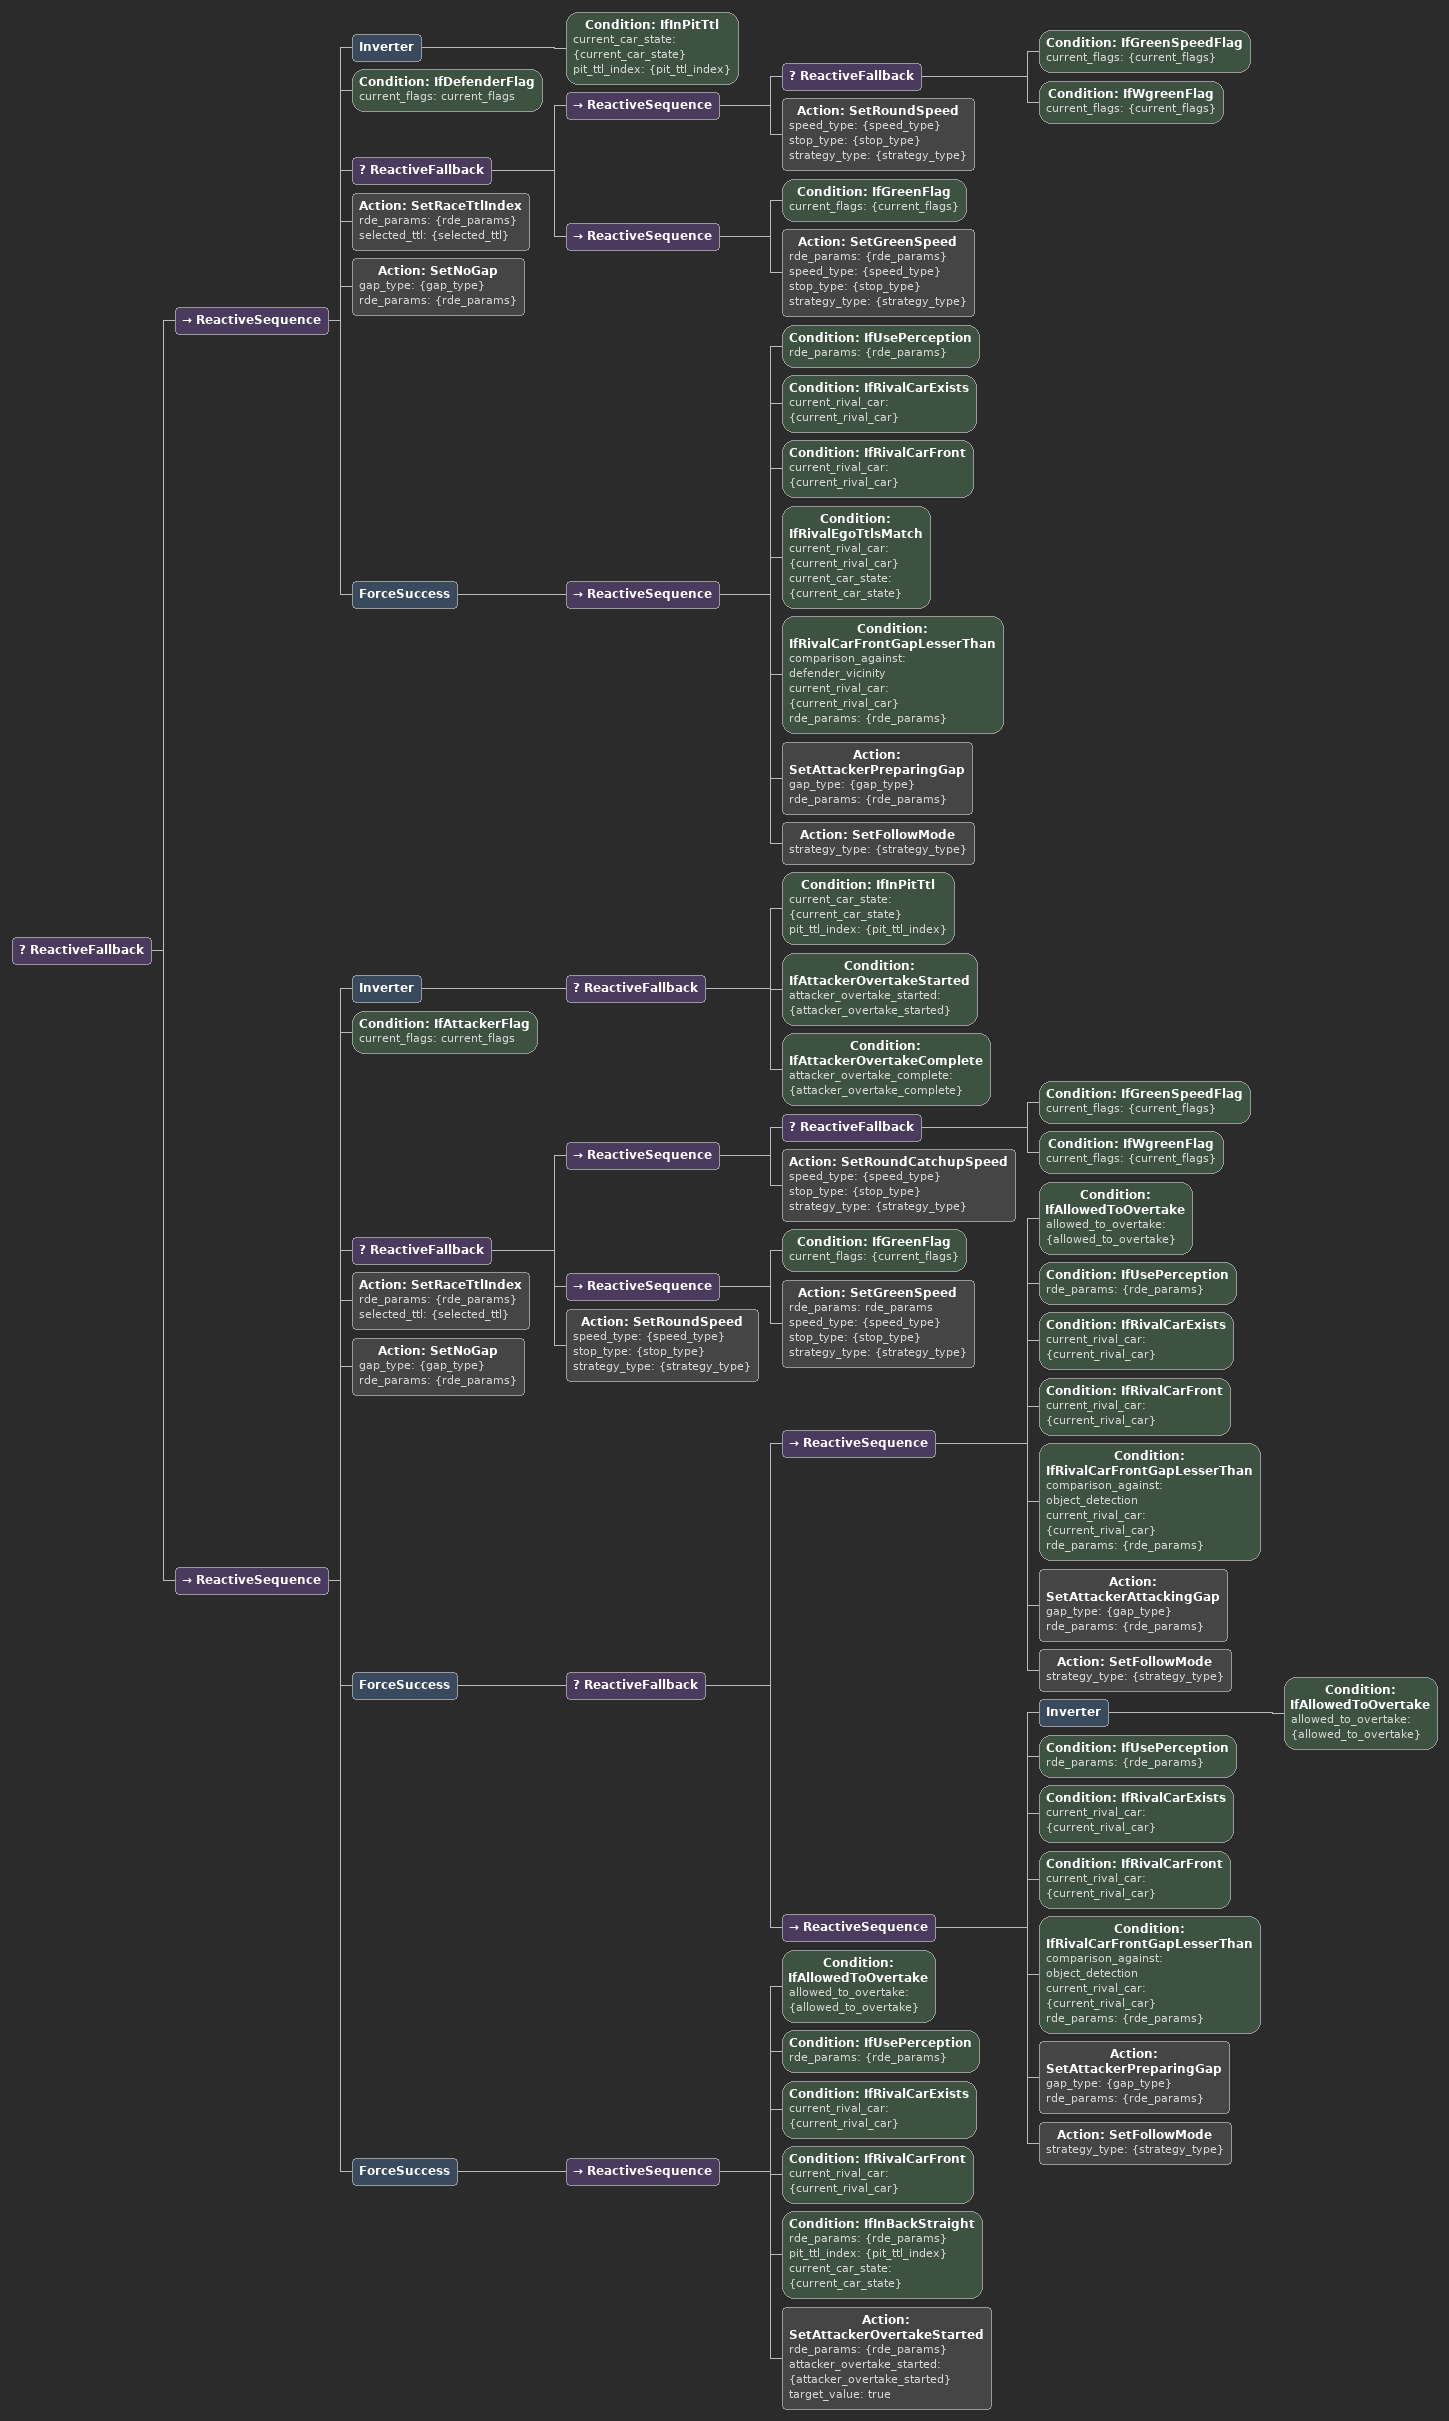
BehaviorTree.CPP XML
<ReactiveFallback>
	<ReactiveSequence> <!-- Defender Flag, all of it, cuz no rear perception-->
		<Inverter>
			<Condition ID="IfInPitTtl" current_car_state="{current_car_state}" pit_ttl_index="{pit_ttl_index}"/>
		</Inverter>
		<Condition ID="IfDefenderFlag" current_flags="current_flags"/>
		<ReactiveFallback>
			<ReactiveSequence>
				<ReactiveFallback>
					<Condition ID="IfGreenSpeedFlag" current_flags="{current_flags}"/>
					<Condition ID="IfWgreenFlag" current_flags="{current_flags}"/>
				</ReactiveFallback>
				<Action ID="SetRoundSpeed" speed_type="{speed_type}" stop_type="{stop_type}" strategy_type="{strategy_type}"/>
			</ReactiveSequence>
			<ReactiveSequence>
				<Condition ID="IfGreenFlag" current_flags="{current_flags}"/>
				<Action ID="SetGreenSpeed" rde_params="{rde_params}" speed_type="{speed_type}" stop_type="{stop_type}" strategy_type="{strategy_type}"/>
			</ReactiveSequence>
		</ReactiveFallback>
		<Action ID="SetRaceTtlIndex" rde_params="{rde_params}" selected_ttl="{selected_ttl}"/>
		<Action ID="SetNoGap" gap_type="{gap_type}" rde_params="{rde_params}"/>
		<ForceSuccess>
			<ReactiveSequence> <!--DEFENSIVE -->
				<Condition ID="IfUsePerception" rde_params="{rde_params}"/>
				<Condition ID="IfRivalCarExists" current_rival_car="{current_rival_car}"/>
				<Condition ID="IfRivalCarFront" current_rival_car="{current_rival_car}"/>
				<Condition ID="IfRivalEgoTtlsMatch" current_rival_car="{current_rival_car}" current_car_state="{current_car_state}"/>
				<Condition ID="IfRivalCarFrontGapLesserThan" comparison_against="defender_vicinity" current_rival_car="{current_rival_car}" rde_params="{rde_params}"/>
				<Action ID="SetAttackerPreparingGap" gap_type="{gap_type}" rde_params="{rde_params}"/>
				<Action ID="SetFollowMode" strategy_type="{strategy_type}"/>
			</ReactiveSequence>
		</ForceSuccess>
	</ReactiveSequence>
	<ReactiveSequence> <!-- Attacker Flag, before overtake -->
		<Inverter>
			<ReactiveFallback>
				<Condition ID="IfInPitTtl" current_car_state="{current_car_state}" pit_ttl_index="{pit_ttl_index}"/>
				<Condition ID="IfAttackerOvertakeStarted" attacker_overtake_started="{attacker_overtake_started}"/>
				<Condition ID="IfAttackerOvertakeComplete" attacker_overtake_complete="{attacker_overtake_complete}"/>
			</ReactiveFallback>
		</Inverter>
		<Condition ID="IfAttackerFlag" current_flags="current_flags"/>
		<ReactiveFallback>
			<ReactiveSequence>
				<ReactiveFallback>
					<Condition ID="IfGreenSpeedFlag" current_flags="{current_flags}"/>
					<Condition ID="IfWgreenFlag" current_flags="{current_flags}"/>
				</ReactiveFallback>
				<Action ID="SetRoundCatchupSpeed" speed_type="{speed_type}" stop_type="{stop_type}" strategy_type="{strategy_type}"/>
			</ReactiveSequence>
			<ReactiveSequence>
				<Condition ID="IfGreenFlag" current_flags="{current_flags}"/>
				<Action ID="SetGreenSpeed" rde_params="rde_params" speed_type="{speed_type}" stop_type="{stop_type}" strategy_type="{strategy_type}"/>
			</ReactiveSequence>
			<Action ID="SetRoundSpeed" speed_type="{speed_type}" stop_type="{stop_type}" strategy_type="{strategy_type}"/>
		</ReactiveFallback>
		<Action ID="SetRaceTtlIndex" rde_params="{rde_params}" selected_ttl="{selected_ttl}"/>
		<Action ID="SetNoGap" gap_type="{gap_type}" rde_params="{rde_params}"/>
		<ForceSuccess>
			<ReactiveFallback>
				<ReactiveSequence>
					<Condition ID="IfAllowedToOvertake" allowed_to_overtake="{allowed_to_overtake}"/>
					<Condition ID="IfUsePerception" rde_params="{rde_params}"/>
					<Condition ID="IfRivalCarExists" current_rival_car="{current_rival_car}"/>
					<Condition ID="IfRivalCarFront" current_rival_car="{current_rival_car}"/>
					<Condition ID="IfRivalCarFrontGapLesserThan" comparison_against="object_detection" current_rival_car="{current_rival_car}" rde_params="{rde_params}"/>
					<Action ID="SetAttackerAttackingGap" gap_type="{gap_type}" rde_params="{rde_params}"/>
					<Action ID="SetFollowMode" strategy_type="{strategy_type}"/>
				</ReactiveSequence>
				<ReactiveSequence>
					<Inverter>
						<Condition ID="IfAllowedToOvertake" allowed_to_overtake="{allowed_to_overtake}"/>
					</Inverter>
					<Condition ID="IfUsePerception" rde_params="{rde_params}"/>
					<Condition ID="IfRivalCarExists" current_rival_car="{current_rival_car}"/>
					<Condition ID="IfRivalCarFront" current_rival_car="{current_rival_car}"/>
					<Condition ID="IfRivalCarFrontGapLesserThan" comparison_against="object_detection" current_rival_car="{current_rival_car}" rde_params="{rde_params}"/>
					<Action ID="SetAttackerPreparingGap" gap_type="{gap_type}" rde_params="{rde_params}"/>
					<Action ID="SetFollowMode" strategy_type="{strategy_type}"/>
				</ReactiveSequence>
			</ReactiveFallback>
		</ForceSuccess>
		<ForceSuccess>
			<ReactiveSequence>
				<Condition ID="IfAllowedToOvertake" allowed_to_overtake="{allowed_to_overtake}"/>
				<Condition ID="IfUsePerception" rde_params="{rde_params}"/>
				<Condition ID="IfRivalCarExists" current_rival_car="{current_rival_car}"/>
				<Condition ID="IfRivalCarFront" current_rival_car="{current_rival_car}"/>
				<Condition ID="IfInBackStraight" rde_params="{rde_params}" pit_ttl_index="{pit_ttl_index}" current_car_state="{current_car_state}"/>
				<Action ID="SetAttackerOvertakeStarted" rde_params="{rde_params}" attacker_overtake_started="{attacker_overtake_started}" target_value="true"/>
			</ReactiveSequence>
		</ForceSuccess>
	</ReactiveSequence>
</ReactiveFallback>
